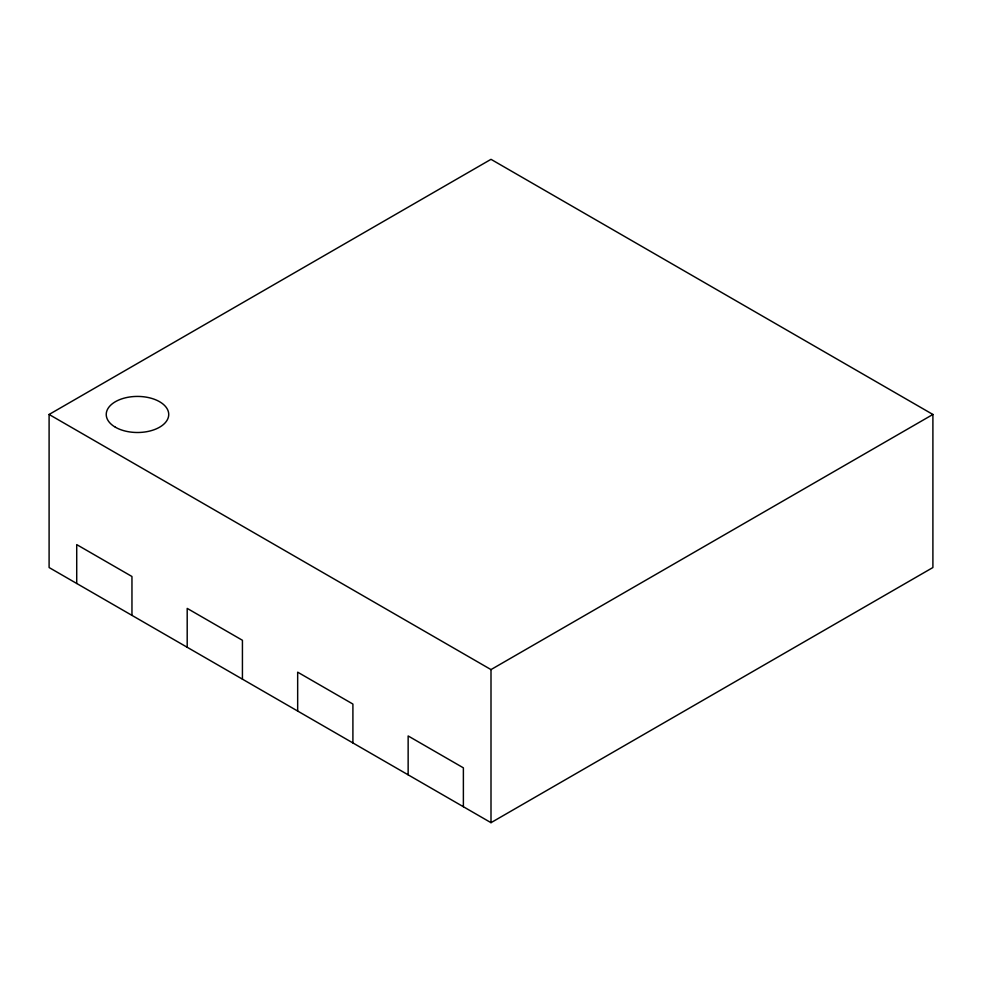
<?xml version="1.0" encoding="UTF-8"?>
<svg xmlns="http://www.w3.org/2000/svg" width="982" height="982" viewBox="0 0 982 982"><rect width="100%" height="100%" fill="white"/><g stroke="black" fill="none" stroke-linecap="round" stroke-linejoin="round"><path stroke-width="1.47" d="M49.1 414.465L491 159.33L932.9 414.465L932.9 567.535L491 822.671L49.1 567.535L49.1 414.465L491 669.589L932.9 414.465M491 669.589L491 822.671M463.381 806.725L463.381 767.838L408.144 735.948L408.144 774.835M352.906 742.944L352.906 704.057L297.669 672.167L297.669 711.054M242.431 679.163L242.431 640.276L187.194 608.386L187.194 647.273M131.956 615.37L131.956 576.495L76.719 544.605L76.719 583.48M115.385 427.219A31.252 18.044 0 0 0 167.664 419.13A31.252 18.044 0 0 0 129.391 397.035A31.252 18.044 0 0 0 115.385 427.219"/></g></svg>
